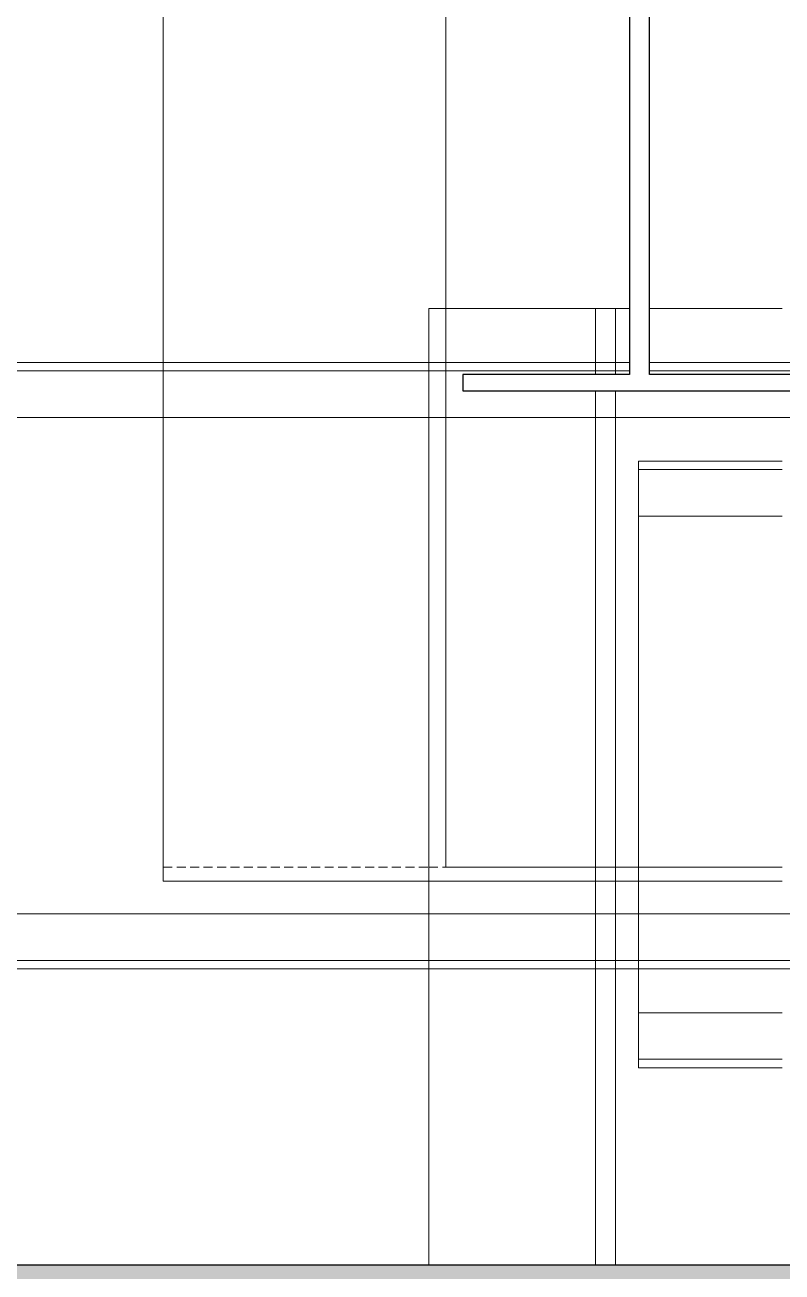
# Model space of a CAD drawing. Header units: centimetres. Extents: x -1906 to 5208, y -261 to 2955.
# Drawn here: x -161.09 to -134.28, y 2167.71 to 2211.9 of the extents above; entities that cross this region are included whole.
import ezdxf

# ---------------------------------------------------------------- set-up
doc = ezdxf.new("R2010")
doc.units = ezdxf.units.CM
doc.linetypes.add('_Overhead', pattern=[0.47625, 0.3175, -0.15875])
doc.linetypes.add('_Overhead_2_', pattern=[0.47625, 0.3175, -0.15875])
for name, color, linetype, lineweight in [('A-FLOR', 7, 'Continuous', 18), ('A-WALL', 7, 'Continuous', 18), ('A-WALL-PATT', 7, 'Continuous', 50), ('S-BEAM', 7, 'Continuous', 18), ('S-COLS', 7, 'Continuous', 18)]:
    doc.layers.add(name, color=color, linetype=linetype, lineweight=lineweight)

# ---------------------------------------------------------------- blocks, each defined once
blk = doc.blocks.new('Costanera Perfil Z - Parametrizado - h_22cm-1721855-N01 - Planta trazado tuberias refrig exist_ - detalle 1')
at = {"layer": 'S-BEAM', "color": 254, "true_color": 0xcccccc}
for p, q in [((-10.746, 295.365), (-10.746, 1931.15)), ((-10.746, 1931.15), (-10.746, 295.365)), ((-10.446, 1931.15), (-10.446, 295.365)), ((-10.446, 1931.15), (-10.446, 295.365)), ((-8.796, 1931.15), (-8.796, 295.365)), ((-8.796, 1931.15), (-8.796, 295.365)), ((8.796, 1931.15), (8.796, 248.74)), ((8.796, 1931.15), (8.796, 248.74)), ((10.446, 1931.15), (10.446, 323.253)), ((10.446, 1931.15), (10.446, 323.253)), ((10.746, 1931.15), (10.746, 323.253)), ((10.746, 1931.15), (10.746, 323.253)), ((10.446, 322.543), (10.446, 248.74)), ((10.446, 322.543), (10.446, 248.74)), ((10.746, 322.545), (10.746, 248.74)), ((10.746, 322.545), (10.746, 248.74))]:
    blk.add_line(p, q, dxfattribs=at)
blk = doc.blocks.new('Costanera Perfil Z - Parametrizado - h_22cm-1724786-N01 - Planta trazado tuberias refrig exist_ - detalle 1')
at = {"layer": 'S-BEAM', "color": 254, "true_color": 0xcccccc}
for p, q in [((-10.746, 1130.316), (-7.246, 1130.316)), ((-10.446, 1130.316), (-10.746, 1130.316)), ((-10.746, 1125.239), (-10.746, 1130.316)), ((-10.746, 1130.316), (-10.746, 1125.239)), ((-7.246, 1130.316), (-10.446, 1130.316)), ((-10.446, 1130.316), (-8.796, 1130.316)), ((-8.796, 1130.316), (-10.446, 1130.316)), ((-10.446, 1130.316), (-10.446, 1125.239)), ((-10.446, 1130.316), (-10.446, 1125.239)), ((-8.796, 1130.316), (-8.796, 1125.239)), ((-8.796, 1130.316), (-8.796, 1125.239)), ((-7.246, 1130.316), (-6.946, 1130.316)), ((-6.946, 1130.316), (-7.246, 1130.316)), ((-6.946, 1130.316), (-5.296, 1130.316)), ((-5.296, 1130.316), (-6.946, 1130.316)), ((-5.296, 1130.316), (8.796, 1130.316)), ((8.796, 1130.316), (-5.296, 1130.316)), ((8.796, 1130.316), (10.446, 1130.316)), ((10.446, 1130.316), (8.796, 1130.316)), ((8.796, 1130.316), (10.746, 1130.316)), ((10.446, 1130.316), (8.796, 1130.316)), ((8.796, 1130.316), (8.796, 1125.239)), ((8.796, 1130.316), (8.796, 1125.239)), ((10.746, 1130.316), (10.446, 1130.316)), ((10.446, 1130.316), (10.446, 1125.239)), ((10.446, 1130.316), (10.446, 1125.239)), ((10.746, 1130.316), (10.746, 1125.239)), ((10.746, 1130.316), (10.746, 1125.239))]:
    blk.add_line(p, q, dxfattribs=at)
blk = doc.blocks.new('PQ_RVR_EST-01_ZZ_ZZ_MO_T_A_rvt-1-N01 - Planta trazado tuberias refrig exist_ - detalle 1')
at = {"layer": 'A-FLOR', "color": 254, "linetype": '_Overhead', "true_color": 0xd4d4d4}
for p, q in [((-156.188, 2348.139), (-156.188, 2199.942)), ((-156.188, 2199.942), (-156.188, 2199.642)), ((-156.188, 2199.642), (-156.188, 2197.992)), ((-156.188, 2197.992), (-156.188, 2182.062)), ((-156.188, 2182.062), (-156.188, 2181.562)), ((-156.188, 2181.562), (-146.78, 2181.562)), ((-146.78, 2181.562), (-140.885, 2181.562)), ((-140.885, 2181.562), (-140.175, 2181.562)), ((-140.175, 2181.562), (-139.357, 2181.562)), ((-139.357, 2181.562), (-134.28, 2181.562))]:
    blk.add_line(p, q, dxfattribs=at)
at = {"layer": 'S-BEAM', "color": 254, "true_color": 0xcccccc}
for p, q in [((-146.78, 2201.853), (-146.78, 2199.942)), ((-140.885, 2201.853), (-146.78, 2201.853)), ((-146.78, 2201.853), (-140.885, 2201.853)), ((-140.885, 2201.853), (-146.78, 2201.853)), ((-139.681, 2201.853), (-146.78, 2201.853)), ((-146.78, 2201.853), (-146.78, 2199.942)), ((-146.78, 2201.853), (-146.78, 2199.942)), ((-146.78, 2201.853), (-146.78, 2199.942)), ((-140.175, 2201.853), (-140.885, 2201.853)), ((-140.885, 2201.853), (-140.885, 2199.942)), ((-140.885, 2201.853), (-140.885, 2199.942)), ((-140.175, 2201.853), (-139.681, 2201.853)), ((-140.175, 2201.853), (-139.681, 2201.853)), ((-139.681, 2201.853), (-140.175, 2201.853)), ((-140.175, 2199.942), (-140.175, 2201.853)), ((-140.175, 2201.853), (-140.175, 2199.942)), ((-138.971, 2201.853), (-134.28, 2201.853)), ((-138.971, 2201.853), (-134.28, 2201.853)), ((-134.28, 2201.853), (-138.971, 2201.853)), ((-134.28, 2201.853), (-138.971, 2201.853)), ((-146.78, 2199.942), (-146.78, 2199.642)), ((-146.78, 2199.942), (-146.78, 2199.642)), ((-146.78, 2199.942), (-146.78, 2199.642)), ((-146.78, 2199.942), (-146.78, 2199.642)), ((-146.78, 2199.642), (-146.78, 2197.992)), ((-146.78, 2199.642), (-146.78, 2197.992)), ((-146.78, 2199.642), (-146.78, 2197.992)), ((-146.78, 2199.642), (-146.78, 2197.992)), ((-140.885, 2199.942), (-140.885, 2199.642)), ((-140.885, 2199.942), (-140.885, 2199.642)), ((-140.885, 2199.642), (-140.885, 2199.518)), ((-140.885, 2199.642), (-140.885, 2199.518)), ((-140.175, 2199.642), (-140.175, 2199.942)), ((-140.175, 2199.942), (-140.175, 2199.642)), ((-140.175, 2199.518), (-140.175, 2199.642)), ((-140.175, 2199.642), (-140.175, 2199.518)), ((-140.885, 2198.935), (-140.885, 2197.992)), ((-140.885, 2198.935), (-140.885, 2197.992)), ((-140.175, 2197.992), (-140.175, 2198.935)), ((-140.175, 2198.935), (-140.175, 2197.992)), ((-146.78, 2197.992), (-146.78, 2180.4)), ((-146.78, 2197.992), (-146.78, 2180.4)), ((-146.78, 2197.992), (-146.78, 2180.4)), ((-146.78, 2197.992), (-146.78, 2180.4)), ((-140.885, 2197.992), (-140.885, 2180.4)), ((-140.885, 2197.992), (-140.885, 2180.4)), ((-140.175, 2180.4), (-140.175, 2197.992)), ((-140.175, 2197.992), (-140.175, 2180.4)), ((-146.78, 2180.4), (-146.78, 2178.75)), ((-146.78, 2180.4), (-146.78, 2178.75)), ((-146.78, 2180.4), (-146.78, 2178.75)), ((-146.78, 2180.4), (-146.78, 2178.75)), ((-140.885, 2180.4), (-140.885, 2178.75)), ((-140.885, 2180.4), (-140.885, 2178.75)), ((-140.175, 2178.75), (-140.175, 2180.4)), ((-140.175, 2180.4), (-140.175, 2178.75)), ((-146.78, 2178.75), (-146.78, 2178.45)), ((-146.78, 2178.75), (-146.78, 2178.45)), ((-146.78, 2178.75), (-146.78, 2178.45)), ((-146.78, 2178.75), (-146.78, 2178.45)), ((-146.78, 2178.45), (-146.78, 2167.962)), ((-146.78, 2178.45), (-146.78, 2167.962)), ((-146.78, 2178.45), (-146.78, 2167.962)), ((-146.78, 2178.45), (-146.78, 2167.962)), ((-140.885, 2178.75), (-140.885, 2178.45)), ((-140.885, 2178.75), (-140.885, 2178.45)), ((-140.885, 2178.45), (-140.885, 2167.962)), ((-140.885, 2178.45), (-140.885, 2167.962)), ((-140.175, 2178.45), (-140.175, 2178.75)), ((-140.175, 2178.75), (-140.175, 2178.45)), ((-140.175, 2167.962), (-140.175, 2178.45)), ((-140.175, 2178.45), (-140.175, 2167.962))]:
    blk.add_line(p, q, dxfattribs=at)
at = {"layer": 'S-COLS', "color": 253, "lineweight": 25, "true_color": 0xaaaaaa}
for p, q in [((-139.681, 2327.693), (-139.681, 2199.518)), ((-138.971, 2199.518), (-138.971, 2327.693)), ((-139.681, 2199.518), (-145.576, 2199.518)), ((-145.576, 2199.518), (-145.576, 2198.935)), ((-133.076, 2199.518), (-138.971, 2199.518)), ((-145.576, 2198.935), (-133.076, 2198.935))]:
    blk.add_line(p, q, dxfattribs=at)
at = {"layer": 'S-BEAM', "color": 254, "linetype": '_Overhead', "lineweight": 18, "true_color": 0xd4d4d4, "rotation": 90.00000000000001}
for name, p in [('Costanera Perfil Z - Parametrizado - h_22cm-1721855-N01 - Planta trazado tuberias refrig exist_ - detalle 1', (183.571, 2189.196)), ('Costanera Perfil Z - Parametrizado - h_22cm-1724786-N01 - Planta trazado tuberias refrig exist_ - detalle 1', (990.959, 2185.696))]:
    blk.add_blockref(name, p, dxfattribs=at)
blk = doc.blocks.new('PQ_RVR_ARQ-01_ZZ_ZZ_MO_T_A_rvt-1-N01 - Planta trazado tuberias refrig exist_ - detalle 1')
at = {"layer": 'A-WALL-PATT', "lineweight": 18, "true_color": 0xdddddd}
h = blk.add_hatch(color=254, dxfattribs=at)
h.paths.add_polyline_path([(-118.929, 2167.462), (-118.929, 2167.962), (-484.652, 2167.962), (-484.652, 2167.462), (-170.319, 2167.462)])
h.paths.add_polyline_path([(-808.252, 2167.462), (-808.252, 2167.962), (-1098.849, 2167.962), (-1098.849, 2167.462), (-853.799, 2167.462)])
h.paths.add_polyline_path([(-1101.389, 2167.462), (-1101.389, 2167.962), (-1126.309, 2167.962), (-1126.309, 2167.462), (-1116.675, 2167.462)])
h.paths.add_polyline_path([(-1128.849, 2167.462), (-1128.849, 2167.962), (-1308.741, 2167.962), (-1308.741, 2167.462)])
h.paths.add_polyline_path([(-1458.741, 2167.462), (-1458.741, 2167.962), (-1476.017, 2167.962), (-1476.017, 2167.462)])
h.paths.add_polyline_path([(-1556.017, 2167.462), (-1556.017, 2167.962), (-1679.32, 2167.962), (-1679.32, 2167.462), (-1589.853, 2167.462)])
h.paths.add_polyline_path([(-1729.32, 2167.462), (-1729.32, 2167.962), (-1747.579, 2167.962), (-1747.579, 2167.462)])
h.paths.add_polyline_path([(-1726.78, 2167.462), (-1720.82, 2167.462), (-1720.82, 2167.962), (-1726.78, 2167.962)])
h.paths.add_polyline_path([(-1718.28, 2167.462), (-1693.36, 2167.462), (-1693.36, 2167.962), (-1718.28, 2167.962)])
h.paths.add_polyline_path([(-1690.82, 2167.462), (-1681.86, 2167.462), (-1681.86, 2167.962), (-1690.82, 2167.962), (-1690.82, 2167.603)])
at = {"layer": 'A-FLOR', "color": 254, "linetype": '_Overhead_2_', "true_color": 0xd4d4d4}
for p, q in [((-156.188, 2362.227), (-156.188, 2199.942)), ((-156.188, 2348.139), (-156.188, 2199.942)), ((-156.188, 2199.942), (-156.188, 2199.642)), ((-156.188, 2199.942), (-156.188, 2199.642)), ((-156.188, 2199.642), (-156.188, 2197.992)), ((-156.188, 2199.642), (-156.188, 2197.992)), ((-156.188, 2197.992), (-156.188, 2182.062)), ((-156.188, 2197.992), (-156.188, 2182.062)), ((-156.188, 2182.062), (-156.188, 2181.562)), ((-156.188, 2182.062), (-146.78, 2182.062)), ((-146.78, 2182.062), (-140.885, 2182.062)), ((-140.175, 2182.062), (-140.885, 2182.062)), ((-140.885, 2182.062), (-140.175, 2182.062)), ((-139.357, 2182.062), (-140.175, 2182.062)), ((-140.175, 2182.062), (-139.357, 2182.062)), ((-134.28, 2182.062), (-139.357, 2182.062)), ((-139.357, 2182.062), (-134.28, 2182.062)), ((-156.188, 2181.562), (-146.78, 2181.562)), ((-146.78, 2181.562), (-140.885, 2181.562)), ((-140.885, 2181.562), (-140.175, 2181.562)), ((-140.175, 2181.562), (-139.357, 2181.562)), ((-139.357, 2181.562), (-134.28, 2181.562))]:
    blk.add_line(p, q, dxfattribs=at)
at = {"layer": 'A-WALL', "color": 253, "true_color": 0xaaaaaa}
for p, q in [((-156.188, 2199.942), (-156.188, 2364.868)), ((-146.188, 2364.765), (-146.188, 2201.853)), ((-146.188, 2201.853), (-146.188, 2199.942)), ((-156.188, 2199.642), (-156.188, 2199.942)), ((-156.188, 2197.992), (-156.188, 2199.642)), ((-146.188, 2199.942), (-146.188, 2199.642)), ((-146.188, 2199.642), (-146.188, 2197.992)), ((-156.188, 2182.062), (-156.188, 2197.992)), ((-146.188, 2197.992), (-146.188, 2182.062)), ((-156.188, 2182.062), (-156.188, 2181.562)), ((-146.188, 2182.062), (-140.885, 2182.062)), ((-140.885, 2182.062), (-140.175, 2182.062)), ((-140.175, 2182.062), (-140.885, 2182.062)), ((-140.175, 2182.062), (-139.357, 2182.062)), ((-139.357, 2182.062), (-140.175, 2182.062)), ((-139.357, 2182.062), (-134.28, 2182.062)), ((-134.28, 2182.062), (-139.357, 2182.062)), ((-146.78, 2181.562), (-156.188, 2181.562)), ((-140.885, 2181.562), (-146.78, 2181.562)), ((-140.175, 2181.562), (-140.885, 2181.562)), ((-139.357, 2181.562), (-140.175, 2181.562)), ((-134.28, 2181.562), (-139.357, 2181.562))]:
    blk.add_line(p, q, dxfattribs=at)
at = {"layer": 'A-WALL', "color": 253, "lineweight": 25, "true_color": 0xaaaaaa}
blk.add_line((-118.929, 2167.962), (-1747.579, 2167.962), dxfattribs=at)

msp = doc.modelspace()

# ---------------------------------------------------------------- block references
at = {"lineweight": 5}
for name in ['PQ_RVR_ARQ-01_ZZ_ZZ_MO_T_A_rvt-1-N01 - Planta trazado tuberias refrig exist_ - detalle 1', 'PQ_RVR_EST-01_ZZ_ZZ_MO_T_A_rvt-1-N01 - Planta trazado tuberias refrig exist_ - detalle 1']:
    msp.add_blockref(name, (0, 0), dxfattribs=at)

doc.saveas('drawing.dxf')
